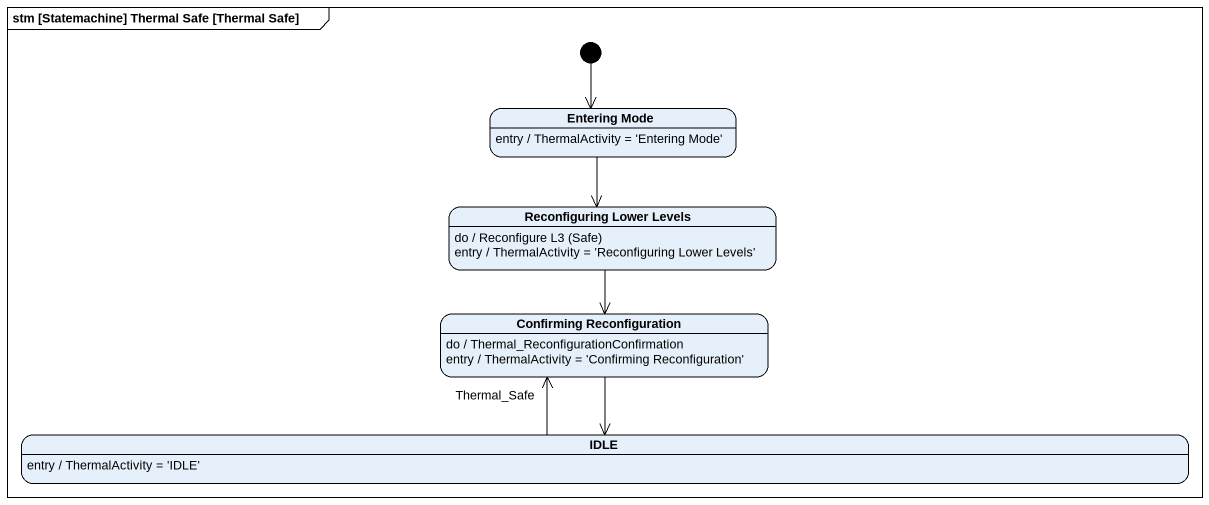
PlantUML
@startuml
mainframe stm [Statemachine] Thermal Safe [Thermal Safe]
hide empty description
state "Entering Mode" as Entering_Mode
Entering_Mode : entry / ThermalActivity = 'Entering Mode'
state "Reconfiguring Lower Levels" as Reconfiguring_Lower_Levels
Reconfiguring_Lower_Levels : do / Reconfigure L3 (Safe)
Reconfiguring_Lower_Levels : entry / ThermalActivity = 'Reconfiguring Lower Levels'
state "Confirming Reconfiguration" as Confirming_Reconfiguration
Confirming_Reconfiguration : do / Thermal_ReconfigurationConfirmation
Confirming_Reconfiguration : entry / ThermalActivity = 'Confirming Reconfiguration'
state IDLE
IDLE : entry / ThermalActivity = 'IDLE'
[*] --> Entering_Mode
Entering_Mode --> Reconfiguring_Lower_Levels
Reconfiguring_Lower_Levels --> Confirming_Reconfiguration
Confirming_Reconfiguration --> IDLE
IDLE -up-> Confirming_Reconfiguration : Thermal_Safe
@enduml
